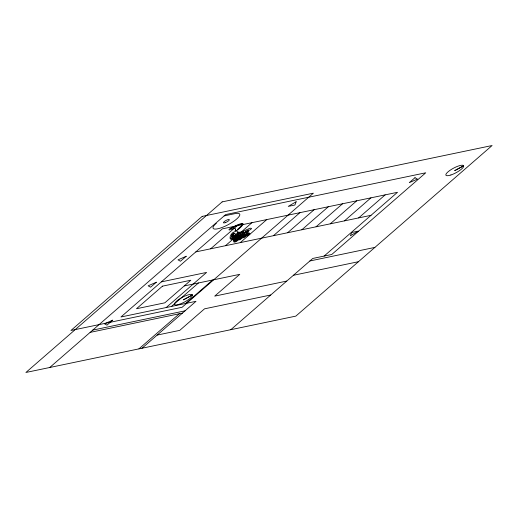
<?xml version="1.0" encoding="UTF-8"?>
<svg xmlns="http://www.w3.org/2000/svg" width="518" height="518" viewBox="0 0 518 518"><rect width="100%" height="100%" fill="white"/><g stroke="black" fill="none" stroke-linecap="round" stroke-linejoin="round"><path stroke-width="0.78" d="M233.909 232.977L230.879 237.781L231.281 238.74L232.835 238.766M49.728 367.502L225.673 214.569L425.751 172.792L331.766 254.48L312.781 258.45L230.821 329.688M210.638 248.808L237.134 225.777M234.919 237.089L233.068 238.701L236.752 237.522L233.372 239.86L235.535 239.413L233.676 241.019L235.839 240.572L233.987 242.184L236.15 241.731L238.002 240.119L240.164 239.666L242.016 238.053L244.179 237.607L246.037 235.994L248.193 235.541L250.052 233.929L243.564 235.282L241.712 236.894L239.549 237.348L241.407 235.735L234.919 237.089L236.396 236.312L234.887 237.153L233.365 234.259M225.459 245.713L251.955 222.682M240.281 242.618L266.776 219.587M166.194 307.537L206.591 272.423L161.338 281.876M171.458 306.436L198.465 282.957M185.658 303.47L212.671 279.992M138.928 348.879L179.325 313.766M142.029 348.225L196.005 301.314L120.94 316.984L222.313 228.872L397.5 192.295L324.113 256.08M273.433 235.696L299.928 212.665M287.639 232.731L314.135 209.699M301.845 229.765L328.341 206.734M316.051 226.8L342.547 203.768M330.251 223.834L356.747 200.803M344.457 220.869L370.953 197.837M358.663 217.903L385.159 194.872M237.419 229.461L241.258 226.094L242.528 223.886L238.39 224.877L230.918 228.716M248.614 229.908L243.428 233.43M246.05 232.349L250.628 229.396A1.826 0.473 -28.1 0 0 251.308 228.36L250.479 228.218A1.826 0.473 -28.1 0 0 248.841 228.729L242.256 231.598A10.943 2.836 -28.1 0 1 240.527 232.083A10.943 2.836 -28.1 0 1 239.167 232.245L237.717 232.012L237.102 231.183A1.826 0.473 -28.1 0 0 235.968 231.248L234.194 231.934A1.826 0.473 -28.1 0 0 232.168 233.249C230.096 234.913 228.263 240.851 232.919 239.096M240.061 235.476L241.116 234.868M233.158 233.657C232.731 233.262 235.742 239.53 234.758 236.655M238.099 239.465L241.33 237.736L238.099 239.465L234.796 233.314L231.552 234.984L233.165 238.04L234.686 237.257M233.43 234.524L233.307 234.058L233.139 234.466M237.471 232.77C237.05 232.375 240.054 238.643 239.07 235.768M237.678 233.372L239.206 236.266L240.728 235.483L239.109 232.427L235.865 234.091L237.477 237.147L238.999 236.37L237.477 237.147M237.542 233.741L237.62 233.171L237.516 233.812L239.458 237.937L239.413 236.894L237.27 232.873M237.516 233.812L237.658 233.469M241.77 231.87C241.349 231.475 244.354 237.743 243.369 234.868M232.925 236.901L232.116 237.322L233.735 240.378L235.256 239.594L235.826 240.63L237.348 239.847L235.813 240.572M237.037 234.868L236.208 235.224L237.82 238.28L239.342 237.497L238.817 236.486M241.783 236.253L243.285 235.412L241.783 236.253L240.177 233.255L242.689 232.109L241.077 233.003M241.977 232.478L243.505 235.366L245.027 234.583L243.408 231.527L242.702 232.168M238.733 234.136L237.645 234.693L238.746 234.194M233.793 236.972L233.877 236.396M238.092 234.764L237.762 234.401L238.06 234.835M246.147 230.944L247.999 234.881L246.192 231.986L246.296 231.345L246.192 231.986M234.673 237.199L233.165 238.04M237.95 235.425L238.092 235.081M238.157 235.314L238.163 236.059M247.882 234.44L246.354 231.546L247.067 231.183L244.541 232.271L246.154 235.327L249.385 233.599L246.154 235.327M249.404 233.657L247.785 230.601L247.08 231.242M238.306 235.69L239.012 235.321L238.079 235.891M234.492 238.163L235.256 239.594M235.094 237.801C235.716 240.799 234 234.266 232.958 233.76M235.01 238.345L233.501 239.186L235.023 238.403M239.186 236.208L240.708 235.425M235.327 238.992C235.8 241.809 234.816 236.551 233.722 235.994M235.444 239.433L236.959 238.649L236.325 237.451L236.979 238.707L235.457 239.491L233.858 236.448M239.329 237.438L237.82 238.28M239.53 237.335L241.051 236.551L239.452 233.553M243.486 235.308L245.008 234.524M241.071 236.609L239.549 237.393L237.471 233.476M247.746 233.942L247.792 234.984M235.606 240.676L234.104 241.517L235.625 240.734L234.408 238.235M243.136 235.586L243.661 236.596L242.139 237.38L243.648 236.538M243.784 232.718L245.39 235.716L243.849 236.435L241.569 231.973M245.39 235.716L243.868 236.493L241.776 232.582M235.943 241.071L235.301 239.866M239.737 239.122L239.692 238.079L239.737 239.122L239.096 237.924M236.312 237.762L237.322 237.283M224.132 215.909L235.146 213.604A15.08 3.904 -28.1 0 1 236.596 219.082A15.08 3.904 -28.1 0 1 217.657 228.807A15.08 3.904 -28.1 0 1 216.213 223.336L215.384 223.511M195.817 251.903L371.005 215.326M184.259 285.93L239.776 274.339L214.717 296.115L286.752 281.073M309.874 260.975L374.896 247.403M293.402 275.291L358.424 261.713M92.748 330.108L185.055 310.832M90.126 332.388L182.433 313.112M270.72 295.007L204.526 308.832L179.752 330.367L157.155 335.081M245.946 231.047L247.999 234.881M247.675 234.544L246.147 231.656L245.454 232.077M241.764 236.195L240.177 233.255M242.126 237.322L240.527 234.324L242.139 237.38M240.689 236.538L241.349 237.794M239.303 237.568L239.828 238.578M239.303 237.82L239.944 239.018M239.096 237.671L239.62 238.681M236.752 237.522L235.146 234.524M236.37 237.989L237.328 239.789L236.389 238.047M233.158 234.363L235.23 238.299M233.741 235.742L235.347 238.74M234.291 237.535L235.573 239.931M234.473 238.105L235.237 239.536L233.735 240.378M233.501 239.186L231.902 236.189M234.104 241.517L232.498 238.52M242.023 232.809L241.925 232.271L241.815 232.912M238.248 235.483L238.338 236.02M235.651 229.247L235.178 230.406A1.289 0.337 -28.1 0 0 235.548 230.633L236.571 230.4A1.289 0.337 -28.1 0 0 238.157 229.578C251.146 218.188 234.978 225.686 230.005 228.645A1.289 0.337 -28.1 0 0 229.008 229.539L229.131 229.901A1.289 0.337 -28.1 0 0 229.986 229.811L233.236 228.742A7.932 2.053 -28.1 0 1 234.913 228.555A7.932 2.053 -28.1 0 1 235.612 229.021L235.651 229.247M296.154 201.729L294.923 205.005L288.241 206.397L296.154 201.729M351.651 232.504L350.421 235.781L358.333 231.106L351.651 232.504M202.195 216.388L70.927 330.49L182.096 307.278L313.371 193.175L202.195 216.388M222.157 201.884L25.9 372.474L295.843 316.116L492.1 145.526L222.157 201.884M112.659 320.189L106.928 325.168L104.468 323.789L112.659 320.189M156.332 282.226L150.602 287.205L148.142 285.826L156.332 282.226M186.208 256.255L180.478 261.24L178.017 259.861L186.208 256.255M162.464 286.156L136.493 308.734L164.834 302.816L190.799 280.244L162.464 286.156M414.983 177.706L409.252 182.686L417.443 179.086L414.983 177.706M237.814 233.896L237.671 234.233L237.814 233.896M243.732 235.994L243.777 237.037L243.732 235.994M192.34 294.962L183.476 299.818L192.34 294.962M463.662 165.76L454.791 170.616L463.662 165.76M179.571 304.195A10.049 2.603 -28.1 0 0 192.366 295.079A10.049 2.603 -28.1 0 0 178.386 299.721A10.049 2.603 -28.1 0 0 179.571 304.195M450.887 174.993A10.049 2.603 -28.1 0 0 463.688 165.877A10.049 2.603 -28.1 0 0 449.708 170.526A10.049 2.603 -28.1 0 0 450.887 174.993M225.129 222.701A3.315 0.855 -28.1 0 0 229.344 219.697A3.315 0.855 -28.1 0 0 224.741 221.225A3.315 0.855 -28.1 0 0 225.129 222.701"/></g></svg>
